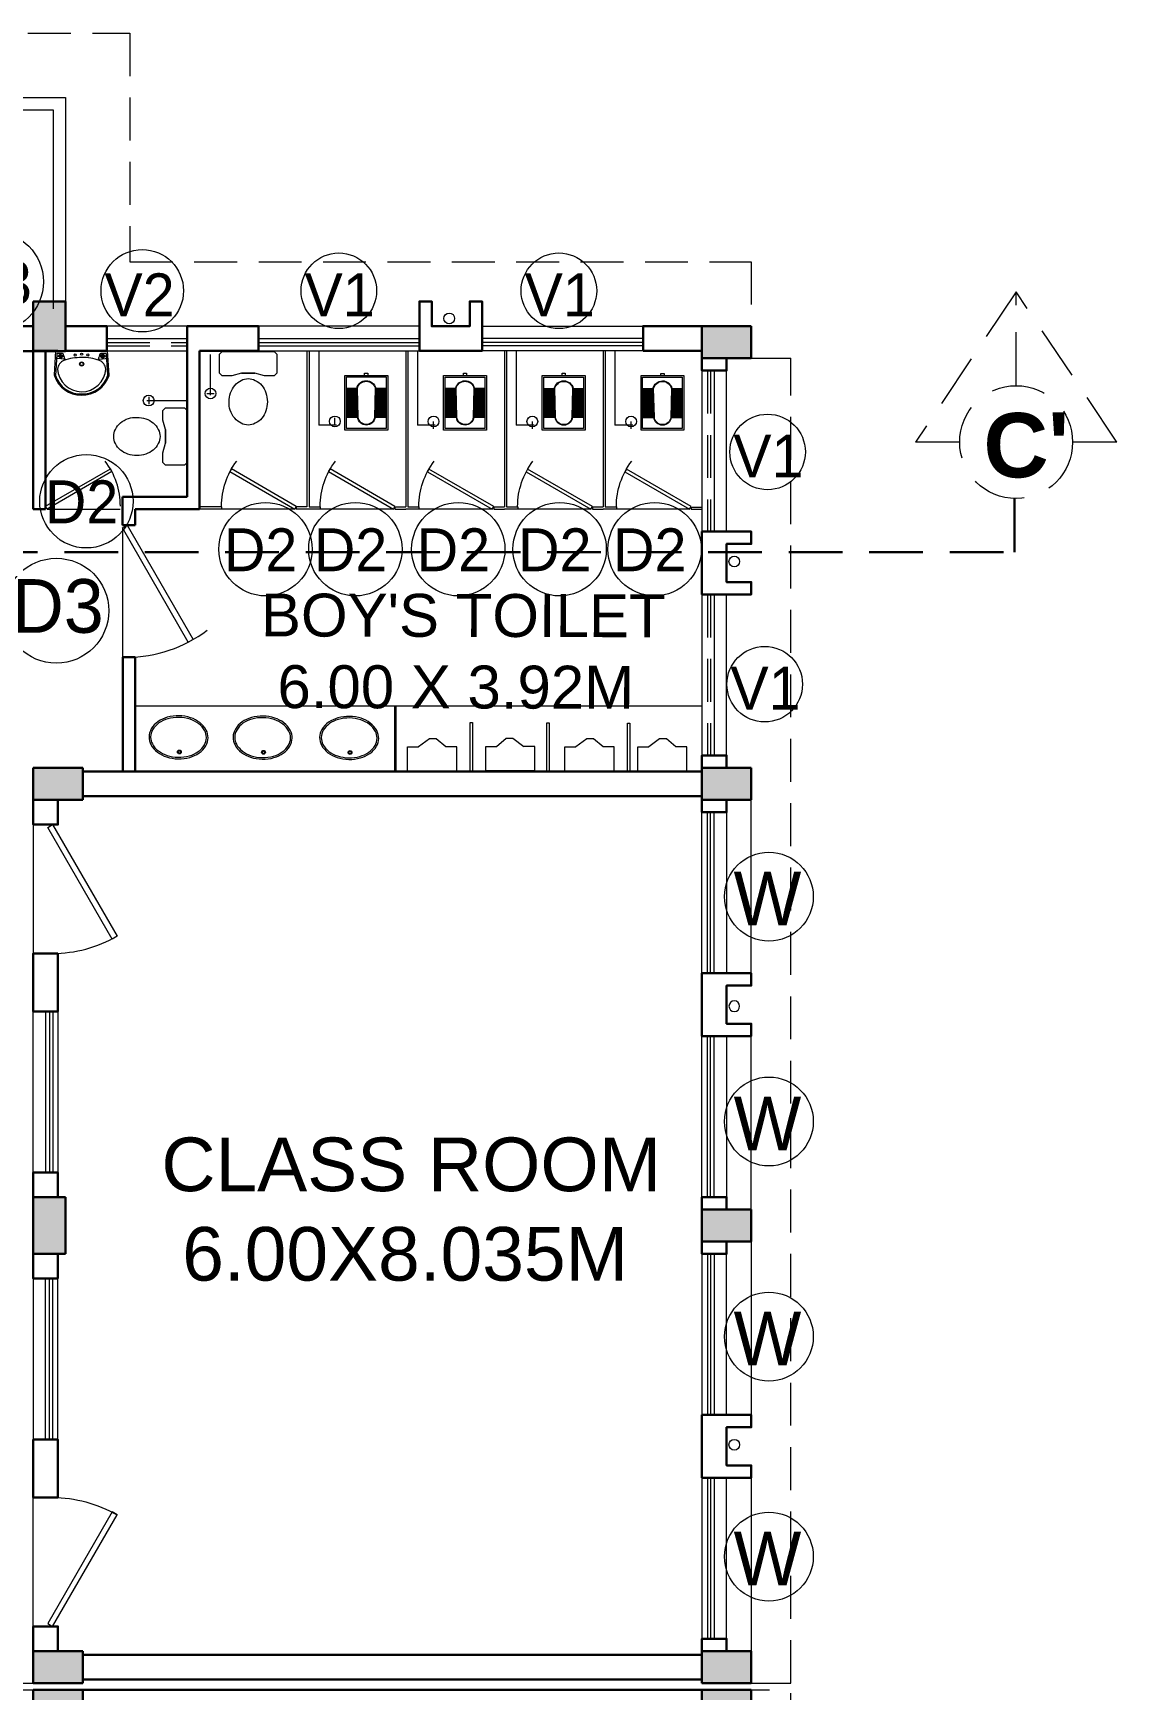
# Model space of a CAD drawing. Header units: millimetres. Extents: x 3614 to 12428, y -844 to 6844.
# Drawn here: x 5509.1 to 5519.19, y -675.29 to -659.86 of the extents above; entities that cross this region are included whole.
import ezdxf

# ---------------------------------------------------------------- set-up
doc = ezdxf.new("R2010")
doc.units = ezdxf.units.MM
doc.header["$LTSCALE"] = 40
doc.header["$MEASUREMENT"] = 0
doc.linetypes.add('DASHED', pattern=[0.75, 0.5, -0.25])
doc.linetypes.add('DASHED2', pattern=[0.375, 0.25, -0.125])
doc.layers.get('0').update_dxf_attribs({"linetype": 'CONTINUOUS', "lineweight": 20})
for name, color, linetype, lineweight in [('CLL LEV.', 15, 'CONTINUOUS', 18), ('Column', 252, 'CONTINUOUS', 30), ('Column Hatch', 253, 'CONTINUOUS', 13), ('CUBICAL TOILET', 160, 'CONTINUOUS', 15), ('Door', 54, 'CONTINUOUS', 18), ('EXPANSION JOINT', 248, 'CONTINUOUS', 20), ('Fixture', 44, 'CONTINUOUS', 15), ('Furniture', 13, 'CONTINUOUS', 15), ('Hidden', 30, 'DASHED', 18), ('Section', 72, 'DASHED2', 30), ('TEXT', 7, 'CONTINUOUS', 20), ('Ventilator', 6, 'DASHED', 18), ('Wall', 7, 'CONTINUOUS', 30), ('Window', 150, 'CONTINUOUS', 15), ('Window-Wall', 7, 'CONTINUOUS', 18)]:
    doc.layers.add(name, color=color, linetype=linetype, lineweight=lineweight)
doc.styles.add('DIM', font='arial.ttf')
doc.styles.add('STYLE9', font='GOTHIC.TTF')
doc.styles.add('Tabrej', font='GOTHIC.TTF')

# ---------------------------------------------------------------- blocks, each defined once
blk = doc.blocks.new('COLUMN 546')
at = {"layer": 'Column Hatch'}
h = blk.add_hatch(color=0, dxfattribs=at)
h.dxf.hatch_style = 1
h.paths.add_polyline_path([(0, 0), (0.3, 0), (0.3, 0.46), (0, 0.46)])
at = {"layer": 'Column'}
for p, q in [((0.3, 0.46), (0, 0.46)), ((0, 0.46), (0, 0)), ((0.3, 0), (0.3, 0.46)), ((0, 0), (0.3, 0))]:
    blk.add_line(p, q, dxfattribs=at)
blk = doc.blocks.new('WINDOW 1')
at = {"layer": 'CLL LEV.'}
for p, q in [((-0.115, -0.23), (-0.115, -0.46)), ((1.615, -0.23), (1.615, -0.46)), ((-0.115, -0.46), (1.615, -0.46))]:
    blk.add_line(p, q, dxfattribs=at)
at = {"layer": 'Window'}
for p, q in [((0, -0.051), (1.5, -0.051)), ((0, -0.081), (1.5, -0.081))]:
    blk.add_line(p, q, dxfattribs=at)
at = {"layer": 'Window-Wall'}
for p, q in [((0, 0), (1.5, 0)), ((0, -0.23), (0, 0)), ((1.5, 0), (1.5, -0.23)), ((0, -0.115), (1.5, -0.115)), ((1.5, -0.23), (0, -0.23))]:
    blk.add_line(p, q, dxfattribs=at)
blk = doc.blocks.new('SHAFT2')
at = {"layer": 'Fixture'}
blk.add_circle((0.302, 0.307), 0.05, dxfattribs=at)
at = {"layer": 'Wall'}
blk.add_lwpolyline([(0, 0.585), (0.46, 0.585), (0.46, 0.47), (0.23, 0.47), (0.23, 0.115), (0.46, 0.115), (0.46, 0), (0, 0), (0, 0.585)], dxfattribs=at)
blk = doc.blocks.new('VENT 2')
at = {"layer": 'Ventilator', "linetype": 'Continuous', "ltscale": 0.02}
for p, q in [((0, 0.182), (1.5, 0.182)), ((0, 0.152), (1.5, 0.152))]:
    blk.add_line(p, q, dxfattribs=at)
at = {"layer": 'Window-Wall'}
for p, q in [((0, 0.23), (1.5, 0.23)), ((0, 0), (0, 0.23)), ((1.5, 0.23), (1.5, 0)), ((0, 0.115), (1.5, 0.115)), ((1.5, 0), (0, 0))]:
    blk.add_line(p, q, dxfattribs=at)
blk = doc.blocks.new('*U18')
for p, q in [((0, 0), (0, -6)), ((40, 0), (40, -6))]:
    blk.add_line(p, q)
blk.add_lwpolyline([(0, 0), (34.64, 20), (35.52, 18.48), (0.87, -1.52)], close=True)
blk.add_arc((0, 0), 40, 0, 30)
blk = doc.blocks.new('DOOR1')
at = {"layer": 'Door'}
blk.add_line((0, 0), (1.2, 0), dxfattribs=at)
at = {"layer": 'Door', "xscale": 0.0300000000000013, "yscale": 0.0300000000000013, "zscale": 0.0300000000000013}
blk.add_blockref('*U18', (0, 0.18), dxfattribs=at)
blk = doc.blocks.new('COLM 530')
at = {"layer": 'Column Hatch'}
h = blk.add_hatch(color=0, dxfattribs=at)
h.dxf.hatch_style = 1
h.paths.add_polyline_path([(5443.518, -633.795), (5443.218, -633.795), (5443.218, -634.325), (5443.518, -634.325)])
at = {"layer": 'Column'}
for p, q in [((5443.518, -633.795), (5443.218, -633.795)), ((5443.218, -633.795), (5443.218, -634.325)), ((5443.518, -634.325), (5443.518, -633.795)), ((5443.218, -634.325), (5443.518, -634.325))]:
    blk.add_line(p, q, dxfattribs=at)
blk = doc.blocks.new('RSA CL6')
for p, q in [((5.51, 3.48), (5.51, 7.28)), ((5.91, 3.47), (5.91, 7.28)), ((6.3, 3.46), (6.3, 7.28)), ((6.69, 3.45), (6.69, 7.28)), ((7.09, 3.44), (7.09, 7.28)), ((7.48, 3.43), (7.48, 7.28)), ((7.87, 3.42), (7.87, 7.28)), ((8.27, 3.41), (8.27, 7.28)), ((8.66, 3.4), (8.66, 7.28)), ((9.06, 3.39), (9.06, 7.28)), ((9.45, 3.38), (9.45, 7.28)), ((9.84, 3.37), (9.84, 7.28)), ((10.24, 3.36), (10.24, 7.28)), ((10.63, 3.35), (10.63, 7.28)), ((11.02, 3.34), (11.02, 7.28)), ((11.42, 3.33), (11.42, 7.28)), ((11.81, 3.32), (11.81, 7.28)), ((12.2, 3.31), (12.2, 7.28)), ((12.6, 3.31), (12.6, 7.28)), ((12.99, 3.3), (12.99, 7.28)), ((13.39, 3.29), (13.39, 7.28)), ((13.78, 3.28), (13.78, 7.28)), ((14.17, 3.27), (14.17, 7.28)), ((14.57, 3.26), (14.57, 7.28)), ((14.96, 3.25), (14.96, 7.28)), ((15.35, 3.24), (15.35, 7.28)), ((15.75, 3.23), (15.75, 7.28)), ((16.14, 3.22), (16.14, 7.28)), ((16.14, 7.28), (16.14, 3.22)), ((5.51, -7.28), (5.51, -3.47)), ((5.91, -7.28), (5.91, -3.45)), ((6.3, -7.28), (6.3, -3.44)), ((6.69, -7.28), (6.69, -3.43)), ((7.09, -7.28), (7.09, -3.42)), ((7.48, -7.28), (7.48, -3.41)), ((7.87, -7.28), (7.87, -3.4)), ((8.27, -7.28), (8.27, -3.39)), ((8.66, -7.28), (8.66, -3.38)), ((9.06, -7.28), (9.06, -3.37)), ((9.45, -7.28), (9.45, -3.36)), ((9.84, -7.28), (9.84, -3.34)), ((10.24, -7.28), (10.24, -3.33)), ((10.63, -7.28), (10.63, -3.32)), ((11.02, -7.28), (11.02, -3.31)), ((11.42, -7.28), (11.42, -3.3)), ((11.81, -7.28), (11.81, -3.29)), ((12.2, -7.28), (12.2, -3.28)), ((12.6, -7.28), (12.6, -3.27)), ((12.99, -7.28), (12.99, -3.26)), ((13.39, -7.28), (13.39, -3.24)), ((13.78, -7.28), (13.78, -3.23)), ((14.17, -7.28), (14.17, -3.22)), ((14.57, -7.28), (14.57, -3.21)), ((14.96, -7.28), (14.96, -3.2)), ((15.35, -7.28), (15.35, -3.19)), ((15.75, -7.28), (15.75, -3.18)), ((16.14, -3.17), (16.14, -7.28)), ((16.14, -7.28), (16.14, -3.17))]:
    blk.add_line(p, q)
for points in [[(0.79, 7.87), (20.87, 7.87), (20.87, -7.87), (0.79, -7.87)], [(1.38, 7.28), (20.28, 7.28), (20.28, -7.28), (1.38, -7.28)]]:
    blk.add_lwpolyline(points, close=True)
blk.add_lwpolyline([(0.79, -0.59), (0, -0.59), (0, 0.59), (0.79, 0.59)])
for points in [[(5.51, 3.48), (16.14, 3.22, -0.899983), (16.14, -3.17), (5.54, -3.47, -0.799392)], [(5.53, 3.28), (16.13, 3.02, -0.897689), (16.12, -2.97), (5.56, -3.27, -0.793494), (5.53, 3.28)]]:
    blk.add_lwpolyline(points, format="xyb", close=True)
blk = doc.blocks.new('ENGLISH SHEET')
at = {"layer": 'Fixture'}
for p, q in [((4663.798, 251.204), (4663.773, 251.179)), ((4663.773, 251.179), (4663.773, 250.696)), ((4663.976, 251.204), (4663.798, 251.204)), ((4664.002, 251.179), (4663.976, 251.204)), ((4664.002, 251.09), (4664.002, 251.179)), ((4663.976, 251.001), (4664.002, 251.09)), ((4663.976, 250.874), (4663.976, 251.001)), ((4663.976, 251.001), (4663.976, 250.874)), ((4664.002, 250.785), (4663.976, 250.874)), ((4664.002, 250.696), (4664.002, 250.785)), ((4663.773, 250.696), (4663.798, 250.67)), ((4663.798, 250.67), (4663.976, 250.67)), ((4663.976, 250.67), (4664.002, 250.696))]:
    blk.add_line(p, q, dxfattribs=at)
blk.add_lwpolyline([(4664.459, 250.937, 0.117036), (4664.443, 251.003, 0.104338), (4664.396, 251.063, 0.09029), (4664.321, 251.105, 0.09898), (4664.243, 251.115, 0.08237), (4664.159, 251.101, 0.09029), (4664.09, 251.063, 0.104338), (4664.043, 251.003, 0.117036), (4664.027, 250.937, 0.117036), (4664.043, 250.871, 0.104338), (4664.09, 250.811, 0.09029), (4664.159, 250.773, 0.08237), (4664.243, 250.759, 0.08237), (4664.327, 250.773, 0.09029), (4664.396, 250.811, 0.104338), (4664.443, 250.871, 0.117036)], format="xyb", close=True, dxfattribs=at)
blk = doc.blocks.new('RSA BASIN 9')
for points in [[(-0.1, -16.2, 0.340881), (10.04, -9, 0.074195), (10.06, -8.89), (9.53, 0), (-9.54, 0), (-10.02, -8.77, 0.082611), (-9.96, -9.15, 0.330812), (-0.1, -16.2)], [(0, -15.03, 0.391482), (8.86, -6.67, 0.252869), (6.53, -3.51, 0.087242), (0.02, -2.46, 0.079484), (-6.53, -3.51, 0.2542), (-8.82, -6.67, 0.39026), (0, -15.03)], [(-8.57, -1.96, -0.907437), (-8.45, -1.81), (-7.52, -2.57, -0.907437), (-7.64, -2.72)], [(-8.2, -1.64, -0.907437), (-8.07, -1.49), (-7.14, -2.25, -0.907437), (-7.27, -2.4)], [(-7.82, -1.32, -0.907437), (-7.7, -1.17), (-6.77, -1.93, -0.907437), (-6.89, -2.08)], [(7.82, -1.32, 0.907437), (7.7, -1.17), (6.77, -1.93, 0.907437), (6.89, -2.08)], [(8.2, -1.64, 0.907437), (8.07, -1.49), (7.14, -2.25, 0.907437), (7.27, -2.4)], [(8.57, -1.96, 0.907437), (8.45, -1.81), (7.52, -2.57, 0.907437), (7.64, -2.72)]]:
    blk.add_lwpolyline(points, format="xyb", close=True)
for points in [[(-5.93, -3.31), (-6.16, -2.95, -0.183787), (-6.22, -2.68, 0.126662), (-6.25, -2.43), (-6.59, -1.44, 0.35453), (-7.05, -0.98), (-8.75, -0.98, 0.414214), (-9.14, -1.37), (-9.56, -9.09, 0.329849), (-0.07, -15.81, 0.338736), (9.65, -8.94, 0.075632), (9.66, -8.82), (9.14, -1.37, 0.414214), (8.75, -0.98), (7.05, -0.98, 0.35453), (6.59, -1.44), (6.25, -2.43, 0.126662), (6.22, -2.68, -0.183787), (6.16, -2.95), (5.93, -3.31)], [(-6.18, -3.39), (-6.24, -3.29, 0.220542), (-6.52, -3.11), (-8.75, -2.78, -0.361119), (-9.19, -2.35)], [(6.18, -3.39), (6.24, -3.29, -0.220542), (6.52, -3.11), (8.75, -2.78, 0.358803), (9.21, -2.33, 0.358803)]]:
    blk.add_lwpolyline(points, format="xyb")
for centre, radius in [((-2.35, -1.56), 0.399), ((0, -4.82), 0.771), ((0, -4.82), 0.602), ((0, -1.23), 0.399), ((2.28, -1.51), 0.399)]:
    blk.add_circle(centre, radius)
blk = doc.blocks.new('RSA BASIN 2')
for points in [[(10.67, -8.12, 0.12976), (9.97, -5.22, 0.106426), (7.61, -2.47, 0.084431), (4.27, -0.72, 0.073534), (0, 0, 0.073534), (-4.29, -0.55, 0.084431), (-7.7, -2.16, 0.106426), (-10.17, -4.82, 0.12976), (-10.98, -7.69, 0.12976), (-10.28, -10.59, 0.106426), (-7.92, -13.34, 0.084431), (-4.58, -15.09, 0.073534), (-0.31, -15.81, 0.073534), (3.98, -15.26, 0.084431), (7.39, -13.64, 0.106426), (9.85, -10.99, 0.12976)], [(10.08, -7.9, 0.119977), (9.45, -5.5, 0.106426), (7.25, -2.94, 0.084431), (4.08, -1.28, 0.073534), (-0.01, -0.59, 0.073534), (-4.13, -1.12, 0.084431), (-7.36, -2.65, 0.106426), (-9.66, -5.12, 0.12976), (-10.39, -7.7, 0.009633), (-10.39, -7.9, 0.119977), (-9.76, -10.31, 0.106426), (-7.57, -12.87, 0.084431), (-4.4, -14.53, 0.073534), (-0.3, -15.22, 0.073534), (3.82, -14.69, 0.084431), (7.05, -13.16, 0.106426), (9.35, -10.69, 0.12976), (10.08, -8.11, 0.009633)]]:
    blk.add_lwpolyline(points, format="xyb", close=True)
for radius in [0.7, 0.479]:
    blk.add_circle((-0.47, -2.53), radius)
blk = doc.blocks.new('Urinal 1')
for p, q in [((0, 9), (9, 9)), ((0, 9), (0, -9)), ((9, 9), (9, 5)), ((12, 1), (9, 5)), ((12, -1.5), (12, 1)), ((9, -5), (12, -1.5)), ((9, -9), (9, -5)), ((0, -9), (9, -9))]:
    blk.add_line(p, q)
blk = doc.blocks.new('Door - Left Hung 36 in.')
at = {"layer": 'Door'}
blk.add_line((0.75, -1.3), (35.93, -1.3), dxfattribs=at)
blk.add_lwpolyline([(0.75, -1.3), (0, 0), (31.18, 18), (31.93, 16.7)], close=True, dxfattribs=at)
blk.add_arc((0, 0), 36, 0, 37.3101, dxfattribs=at)
blk = doc.blocks.new('projdc')
at = {"layer": 'Hidden', "ltscale": 0.02}
for p, q in [((5548.932, -297.827), (5549.302, -297.827)), ((5549.302, -310.172), (5549.302, -297.827)), ((5548.702, -310.234), (5549.302, -310.234)), ((5549.302, -318.466), (5549.302, -310.234))]:
    blk.add_line(p, q, dxfattribs=at)
at = {"layer": 'Hidden', "ltscale": 0.05}
blk.add_line((5548.702, -310.172), (5549.302, -310.172), dxfattribs=at)
blk = doc.blocks.new('d2')
at = {"layer": 'TEXT', "color": 3, "ltscale": 0.2}
blk.add_circle((5437.77, -664.817), 0.435, dxfattribs=at)
at = {"layer": 'TEXT', "color": 3, "style": 'STYLE9'}
blk.add_text('D2', height=0.4, dxfattribs=at).set_placement((5437.383, -665.022))
blk = doc.blocks.new('W')
at = {"layer": 'TEXT', "color": 3}
blk.add_circle((2080.863, -1087.688), 0.414, dxfattribs=at)
at = {"layer": 'TEXT', "color": 3, "style": 'STYLE9'}
blk.add_text('W', height=0.5, dxfattribs=at).set_placement((2080.534, -1087.956))
blk = doc.blocks.new('BACK WIN')
at = {"layer": 'TEXT', "color": 3, "ltscale": 0.2}
blk.add_circle((5446.434, -662.172), 0.467, dxfattribs=at)
at = {"layer": 'TEXT', "color": 3, "style": 'STYLE9'}
blk.add_text('W3', height=0.4, dxfattribs=at).set_placement((5445.99, -662.382))
blk = doc.blocks.new('VENT TOILET')
at = {"layer": 'TEXT', "color": 3, "ltscale": 0.2}
blk.add_circle((5438.623, -662.256), 0.352, dxfattribs=at)
at = {"layer": 'TEXT', "color": 3, "style": 'STYLE9'}
blk.add_text('V1', height=0.4, dxfattribs=at).set_placement((5438.303, -662.494))
blk = doc.blocks.new('STAAFF VENT')
at = {"layer": 'TEXT', "color": 3, "ltscale": 0.2}
blk.add_circle((5442.495, -662.256), 0.384, dxfattribs=at)
at = {"layer": 'TEXT', "color": 3, "style": 'STYLE9'}
blk.add_text('V2', height=0.4, dxfattribs=at).set_placement((5442.142, -662.494))
blk = doc.blocks.new('BDHVBFH')
at = {"layer": 'Section', "color": 7, "linetype": 'ByBlock', "lineweight": 20, "ltscale": 0.05}
for p, q in [((5432.399, -574.787), (5431.461, -576.186)), ((5432.399, -575.66), (5432.399, -574.787)), ((5433.338, -576.186), (5432.399, -574.787)), ((5431.873, -576.186), (5431.461, -576.186)), ((5433.338, -576.186), (5432.925, -576.186))]:
    blk.add_line(p, q, dxfattribs=at)
blk.add_circle((5432.399, -576.186), 0.526, dxfattribs=at)
blk = doc.blocks.new('SEC CC')
at = {"layer": 'Section', "ltscale": 0.05}
for p, q in [((5650.526, -526.426), (5650.526, -525.926)), ((5675.879, -526.426), (5675.879, -525.926)), ((5650.526, -526.426), (5675.879, -526.426))]:
    blk.add_line(p, q, dxfattribs=at)
at = {"layer": 'Section'}
for p in [(218.124, 50.786), (243.496, 50.786)]:
    blk.add_blockref('BDHVBFH', p, dxfattribs=at)
at = {"layer": 'Section', "char_height": 0.6, "attachment_point": 1, "rotation": 1.0017, "style": 'Tabrej'}
for s, insert in [('{\\fArial|b1|i0|c0|p34;C}', (5650.265, -525.077)), ("{\\fArial|b1|i0|c0|p34;C'}", (5675.585, -525.134))]:
    blk.add_mtext_dynamic_manual_height_columns(s, width=20.54056, gutter_width=5, heights=[0], dxfattribs=dict(at, insert=insert))

msp = doc.modelspace()

# ---------------------------------------------------------------- linework, layer by layer
at = {"layer": 'CLL LEV.'}
for p, q in [((5515.5577, -662.8855), (5515.7877, -662.8855)), ((5515.5577, -664.6155), (5515.7877, -664.6155)), ((5515.5577, -664.9705), (5515.7877, -664.9705))]:
    msp.add_line(p, q, dxfattribs=at)
at = {"layer": 'CUBICAL TOILET', "ltscale": 0.01}
for p, q in [((5511.6477, -662.8142), (5511.6477, -664.2695)), ((5511.6677, -662.8142), (5511.6677, -664.2695)), ((5512.5677, -662.8146), (5512.5677, -664.2699)), ((5512.5877, -662.8146), (5512.5877, -664.2699)), ((5513.4877, -662.815), (5513.4877, -664.2703)), ((5513.5077, -662.815), (5513.5077, -664.2703)), ((5514.4077, -662.8155), (5514.4077, -664.2708)), ((5514.4277, -662.8155), (5514.4277, -664.2708)), ((5510.8523, -664.2699), (5510.6475, -664.2699)), ((5510.8523, -664.2899), (5510.6475, -664.2899)), ((5510.8523, -664.2699), (5510.8523, -664.2899)), ((5511.6477, -664.2695), (5511.5477, -664.2695)), ((5511.5477, -664.2695), (5511.5477, -664.2895)), ((5511.7713, -664.2895), (5511.5477, -664.2895)), ((5511.6677, -664.2695), (5511.7713, -664.2695)), ((5511.7713, -664.2695), (5511.7713, -664.2895)), ((5512.4677, -664.2699), (5512.5677, -664.2699)), ((5512.4677, -664.2699), (5512.4677, -664.2899)), ((5512.4677, -664.2899), (5512.5677, -664.2899)), ((5512.6913, -664.2899), (5512.5677, -664.2899)), ((5512.5877, -664.2699), (5512.6913, -664.2699)), ((5512.6913, -664.2699), (5512.6913, -664.2899)), ((5513.3877, -664.2703), (5513.4877, -664.2703)), ((5513.3877, -664.2703), (5513.3877, -664.2903)), ((5513.3877, -664.2903), (5513.4877, -664.2903)), ((5513.6113, -664.2903), (5513.4877, -664.2903)), ((5513.5077, -664.2703), (5513.6113, -664.2703)), ((5513.6113, -664.2703), (5513.6113, -664.2903)), ((5514.3077, -664.2708), (5514.4077, -664.2708)), ((5514.3077, -664.2708), (5514.3077, -664.2908)), ((5514.3077, -664.2908), (5514.4077, -664.2908)), ((5514.5313, -664.2908), (5514.4077, -664.2908)), ((5514.4277, -664.2708), (5514.5313, -664.2708)), ((5514.5313, -664.2708), (5514.5313, -664.2908)), ((5515.2277, -664.2712), (5515.3277, -664.2712)), ((5515.2277, -664.2712), (5515.2277, -664.2912)), ((5515.2277, -664.2912), (5515.3277, -664.2912))]:
    msp.add_line(p, q, dxfattribs=at)
at = {"layer": 'CUBICAL TOILET', "ltscale": 0.05}
msp.add_lwpolyline([(5512.4651, -666.126), (5512.4755, -666.126), (5512.4755, -666.7355), (5512.4651, -666.7355)], close=True, dxfattribs=at)
at = {"layer": 'EXPANSION JOINT', "linetype": 'ByBlock', "ltscale": 0.05}
for p, q in [((5505.7477, -675.2305), (5509.0977, -675.2305)), ((5505.7477, -675.2925), (5509.0977, -675.2925))]:
    msp.add_line(p, q, dxfattribs=at)
at = {"layer": 'Fixture', "ltscale": 0.05}
msp.add_line((5515.3277, -666.1265), (5510.0476, -666.1256), dxfattribs=at)
for points in [[(5513.1671, -666.2784), (5513.1906, -666.2784), (5513.1906, -666.7355), (5513.1671, -666.7355)], [(5513.8821, -666.2809), (5513.9056, -666.2809), (5513.9056, -666.738), (5513.8821, -666.738)], [(5514.6335, -666.2857), (5514.657, -666.2857), (5514.657, -666.7428), (5514.6335, -666.7428)]]:
    msp.add_lwpolyline(points, close=True, dxfattribs=at)
at = {"layer": 'Furniture', "ltscale": 0.05}
for p, q in [((5510.7486, -663.229), (5510.7486, -662.8505)), ((5511.7577, -662.8155), (5511.7578, -663.5082)), ((5512.6777, -662.8159), (5512.6778, -663.5086)), ((5513.5977, -662.8163), (5513.5978, -663.5091)), ((5514.5177, -662.8168), (5514.5178, -663.5095)), ((5510.1569, -663.2795), (5510.5354, -663.2795)), ((5510.1727, -663.2454), (5510.1727, -663.3137)), ((5510.7145, -663.2132), (5510.7828, -663.2132)), ((5511.9078, -663.5074), (5511.9078, -663.439)), ((5512.8278, -663.5415), (5512.8278, -663.4732)), ((5513.7478, -663.5419), (5513.7478, -663.4736)), ((5514.6678, -663.5424), (5514.6678, -663.474)), ((5511.9236, -663.5082), (5511.7578, -663.5082)), ((5512.8436, -663.5086), (5512.6778, -663.5086)), ((5513.7636, -663.5091), (5513.5978, -663.5091)), ((5514.6836, -663.5095), (5514.5178, -663.5095))]:
    msp.add_line(p, q, dxfattribs=at)
for centre in [(5510.7486, -663.2132), (5510.1727, -663.2795), (5511.9078, -663.4732), (5512.8278, -663.4736), (5513.7478, -663.4741), (5514.6678, -663.4745)]:
    msp.add_circle(centre, 0.05, dxfattribs=at)
at = {"layer": 'Hidden', "ltscale": 0.02}
for p, q in [((5504.8478, -659.8555), (5509.9977, -659.8555)), ((5509.9977, -659.8555), (5509.9977, -661.9855)), ((5509.9977, -661.9855), (5515.7877, -661.9855)), ((5515.7877, -661.9855), (5515.7877, -662.5855))]:
    msp.add_line(p, q, dxfattribs=at)
at = {"layer": 'TEXT', "color": 3, "ltscale": 0.2}
msp.add_circle((5509.3123, -665.2372), 0.4884, dxfattribs=at)
at = {"layer": 'Ventilator', "ltscale": 0.02}
for p, q in [((5509.7827, -662.7377), (5510.5327, -662.7377)), ((5509.7827, -662.7677), (5510.5327, -662.7677)), ((5515.3787, -663.0005), (5515.3787, -664.5005)), ((5515.4087, -663.0005), (5515.4087, -664.5005)), ((5515.3787, -665.0855), (5515.3787, -666.5855)), ((5515.4087, -665.0855), (5515.4087, -666.5855))]:
    msp.add_line(p, q, dxfattribs=at)
at = {"layer": 'Wall', "lineweight": 20, "ltscale": 0.05}
for p, q in [((5505.4477, -660.4555), (5509.3977, -660.4555)), ((5509.3977, -660.4555), (5509.3977, -662.4255)), ((5505.5627, -660.5705), (5509.2827, -660.5705)), ((5509.2827, -660.5705), (5509.2827, -662.4255))]:
    msp.add_line(p, q, dxfattribs=at)
at = {"layer": 'Wall', "ltscale": 0.05}
for p, q in [((5509.0977, -662.8155), (5509.0975, -664.2898)), ((5509.2127, -662.8155), (5509.2125, -664.2898)), ((5510.5325, -664.1749), (5510.5327, -662.8154)), ((5510.6475, -664.2899), (5510.6477, -662.8155)), ((5509.9274, -664.4406), (5509.9275, -664.1764)), ((5509.9275, -664.1748), (5510.5325, -664.1749)), ((5509.2125, -664.2898), (5509.0975, -664.2898)), ((5510.0479, -664.2898), (5510.6475, -664.2899)), ((5510.0479, -664.4406), (5510.0479, -664.2898)), ((5509.9274, -664.4406), (5510.0479, -664.4406)), ((5509.9325, -666.7355), (5509.9327, -665.67)), ((5509.9327, -665.67), (5510.0477, -665.67)), ((5510.0475, -666.7355), (5510.0477, -665.67))]:
    msp.add_line(p, q, dxfattribs=at)
at = {"layer": 'Wall'}
for p, q in [((5509.3277, -662.8155), (5509.0977, -662.8155)), ((5515.3277, -666.7355), (5509.5577, -666.7355)), ((5515.3277, -666.9655), (5509.5577, -666.9655)), ((5509.5577, -674.9655), (5515.3277, -674.9655)), ((5509.5577, -675.1955), (5515.3277, -675.1955)), ((5509.5577, -675.2925), (5515.3277, -675.2925))]:
    msp.add_line(p, q, dxfattribs=at)
at = {"layer": 'Wall', "ltscale": 0.05}
for points in [[(5509.0977, -662.5855), (5508.9477, -662.5855), (5508.9477, -662.8175), (5509.0977, -662.8175)], [(5509.7827, -662.5857), (5509.3977, -662.5857), (5509.3977, -662.8157), (5509.7827, -662.8156)], [(5514.7802, -662.8159), (5515.3277, -662.8158), (5515.3277, -662.5855), (5514.7802, -662.5855)]]:
    msp.add_lwpolyline(points, close=True, dxfattribs=at)
msp.add_lwpolyline([(5510.5325, -664.1751), (5510.5327, -662.5857), (5511.1952, -662.5856), (5511.1952, -662.816), (5510.6477, -662.816), (5510.6477, -662.8157)], dxfattribs=at)
at = {"layer": 'Wall'}
for points in [[(5515.5577, -662.8855), (5515.5577, -663.0005), (5515.3277, -663.0005), (5515.3277, -662.8855), (5515.5577, -662.8855)], [(5515.5577, -663.0005), (5515.5577, -662.8855), (5515.3277, -662.8855), (5515.3277, -663.0005), (5515.5577, -663.0005)], [(5515.5577, -666.7005), (5515.5577, -666.5855), (5515.3277, -666.5855), (5515.3277, -666.7005), (5515.5577, -666.7005)], [(5509.3277, -667.0005), (5509.0977, -667.0005), (5509.0977, -667.2305), (5509.3277, -667.2305), (5509.3277, -667.0005)], [(5515.5577, -667.0005), (5515.5577, -667.1155), (5515.3277, -667.1155), (5515.3277, -667.0005), (5515.5577, -667.0005)], [(5509.3277, -668.4305), (5509.0977, -668.4305), (5509.0977, -668.9705), (5509.3277, -668.9705), (5509.3277, -668.4305)], [(5509.3277, -670.4705), (5509.0977, -670.4705), (5509.0977, -670.7005), (5509.3277, -670.7005), (5509.3277, -670.4705)], [(5515.5577, -670.8155), (5515.5577, -670.7005), (5515.3277, -670.7005), (5515.3277, -670.8155), (5515.5577, -670.8155)], [(5515.5577, -670.7005), (5515.5577, -670.8155), (5515.3277, -670.8155), (5515.3277, -670.7005), (5515.5577, -670.7005)], [(5515.5577, -671.1155), (5515.5577, -671.2305), (5515.3277, -671.2305), (5515.3277, -671.1155), (5515.5577, -671.1155)], [(5515.5577, -671.2305), (5515.5577, -671.1155), (5515.3277, -671.1155), (5515.3277, -671.2305), (5515.5577, -671.2305)], [(5509.3277, -671.4605), (5509.0977, -671.4605), (5509.0977, -671.2305), (5509.3277, -671.2305), (5509.3277, -671.4605)], [(5509.3277, -673.5005), (5509.0977, -673.5005), (5509.0977, -672.9605), (5509.3277, -672.9605), (5509.3277, -673.5005)], [(5509.3277, -674.9305), (5509.0977, -674.9305), (5509.0977, -674.7005), (5509.3277, -674.7005), (5509.3277, -674.9305)], [(5515.5577, -674.9305), (5515.5577, -674.8155), (5515.3277, -674.8155), (5515.3277, -674.9305), (5515.5577, -674.9305)]]:
    msp.add_lwpolyline(points, dxfattribs=at)
at = {"layer": 'Window-Wall'}
for p, q in [((5510.5327, -662.5857), (5509.7827, -662.5857)), ((5509.7827, -662.5857), (5509.7827, -662.8157)), ((5509.7827, -662.7007), (5510.5327, -662.7007)), ((5509.7827, -662.8157), (5510.5327, -662.8157)), ((5515.3277, -663.0005), (5515.3277, -664.5005)), ((5515.5577, -663.0005), (5515.3277, -663.0005)), ((5515.4427, -663.0005), (5515.4427, -664.5005)), ((5515.5577, -664.5005), (5515.5577, -663.0005)), ((5515.3277, -664.5005), (5515.5577, -664.5005)), ((5515.3277, -665.0855), (5515.3277, -666.5855)), ((5515.5577, -665.0855), (5515.3277, -665.0855)), ((5515.4427, -665.0855), (5515.4427, -666.5855)), ((5515.5577, -666.5855), (5515.5577, -665.0855)), ((5515.3277, -666.5855), (5515.5577, -666.5855))]:
    msp.add_line(p, q, dxfattribs=at)

# ---------------------------------------------------------------- block references
at = {"color": 7, "extrusion": (0, 0, -1), "xscale": -1, "zscale": -1}
msp.add_blockref('COLUMN 546', (-5509.0977, -662.8175), dxfattribs=at)
at = {"linetype": 'ByBlock', "extrusion": (0, 0, -1), "xscale": -1, "zscale": -1, "rotation": 269.9977213698144}
msp.add_blockref('SHAFT2', (-5513.2802, -662.8159), dxfattribs=at)
at = {"color": 7, "extrusion": (0, 0, -1), "xscale": -1, "zscale": -1, "rotation": 90}
msp.add_blockref('COLUMN 546', (-5515.3277, -662.5855), dxfattribs=at)
at = {"linetype": 'ByBlock'}
for p in [(5515.3277, -665.0855), (5515.3277, -673.3155)]:
    msp.add_blockref('SHAFT2', p, dxfattribs=at)
at = {"color": 7, "extrusion": (0, 0, -1), "zscale": -1, "rotation": 90.00000000000001}
for p in [(-5509.0977, -667.0005), (-5515.3277, -667.0005), (-5515.3277, -671.1155), (-5509.0977, -675.2305), (-5515.3277, -675.2305), (-5509.0977, -675.5925), (-5515.3277, -675.5925)]:
    msp.add_blockref('COLUMN 546', p, dxfattribs=at)
at = {"linetype": 'ByBlock', "extrusion": (0, 0, -1), "zscale": -1, "rotation": 180}
msp.add_blockref('SHAFT2', (-5515.3277, -668.6155), dxfattribs=at)
msp.add_blockref('COLM 530', (65.8799, -36.9056))
at = {"layer": 'CLL LEV.', "rotation": 90}
for p in [(5515.3277, -668.6155), (5515.3277, -670.7005)]:
    msp.add_blockref('WINDOW 1', p, dxfattribs=at)
at = {"layer": 'CLL LEV.', "extrusion": (0, 0, -1), "zscale": -1, "rotation": 270}
for p in [(-5515.3277, -671.2305), (-5515.3277, -673.3155)]:
    msp.add_blockref('WINDOW 1', p, dxfattribs=at)
at = {"layer": 'Door', "extrusion": (0, 0, -1), "yscale": 0.0193527874282769, "zscale": -0.0193527874282769}
for p, xscale in [((-5509.2125, -664.2646), -0.0193527874282769), ((-5511.5477, -664.2647), 0.0193527874282769), ((-5512.4677, -664.2647), 0.0193527874282769), ((-5513.3877, -664.2652), 0.0193527874282769), ((-5514.3077, -664.2656), 0.0193527874282769), ((-5515.2277, -664.266), 0.0193527874282769)]:
    msp.add_blockref('Door - Left Hung 36 in.', p, dxfattribs=dict(at, xscale=xscale))
at = {"layer": 'Door', "xscale": 0.034154464692852, "yscale": 0.034154464692852, "zscale": 0.034154464692852, "rotation": 270}
msp.add_blockref('Door - Left Hung 36 in.', (5509.9718, -664.4406), dxfattribs=at)
at = {"layer": 'Fixture', "ltscale": 10000, "extrusion": (0, 0, -1), "xscale": -0.0254326166754069, "yscale": 0.0254326166754069, "zscale": -0.0254326166754069, "rotation": 0.009270144841835304}
msp.add_blockref('RSA BASIN 9', (-5509.5479, -662.8155), dxfattribs=at)
at = {"layer": 'Fixture', "xscale": -1, "rotation": 90}
msp.add_blockref('ENGLISH SHEET', (5762.0375, 4000.9521), dxfattribs=at)
at = {"layer": 'Fixture', "extrusion": (0, 0, -1)}
for name, p, xscale, yscale, zscale, rotation in [('RSA CL6', (-5512.2003, -663.0244), -0.0253999999957461, 0.0253999999957461, -0.0253999999957461, 90), ('RSA CL6', (-5513.1203, -663.0248), -0.0253999999957461, 0.0253999999957461, -0.0253999999957461, 90), ('RSA CL6', (-5514.0403, -663.0253), -0.0253999999957461, 0.0253999999957461, -0.0253999999957461, 90), ('RSA CL6', (-5514.9603, -663.0257), -0.0253999999957461, 0.0253999999957461, -0.0253999999957461, 90), ('Urinal 1', (-5513.5419, -666.7297), 0.0253999999948973, 0.0253999999948973, -0.0253999999948973, 90.00000000000001)]:
    msp.add_blockref(name, p, dxfattribs=dict(at, xscale=xscale, yscale=yscale, zscale=zscale, rotation=rotation))
at = {"layer": 'Fixture', "xscale": -1}
msp.add_blockref('ENGLISH SHEET', (10174.3056, -914.5509), dxfattribs=at)
at = {"layer": 'Fixture'}
for name, p, xscale, yscale, zscale, rotation in [('RSA BASIN 2', (5510.4472, -666.6177), 0.025399999995667, 0.025399999995667, 0.025399999995667, 180), ('RSA BASIN 2', (5511.2306, -666.6204), 0.025399999995667, 0.025399999995667, 0.025399999995667, 180), ('RSA BASIN 2', (5512.037, -666.6232), 0.025399999995667, 0.025399999995667, 0.025399999995667, 180), ('Urinal 1', (5512.8142, -666.7355), 0.0253999999948973, 0.0253999999948973, 0.0253999999948973, 90.00000000000001), ('Urinal 1', (5514.2806, -666.7345), 0.0253999999948973, 0.0253999999948973, 0.0253999999948973, 90.00000000000001), ('Urinal 1', (5514.9592, -666.7345), 0.0253999999948973, 0.0253999999948973, 0.0253999999948973, 90.00000000000001)]:
    msp.add_blockref(name, p, dxfattribs=dict(at, xscale=xscale, yscale=yscale, zscale=zscale, rotation=rotation))
at = {"layer": 'Hidden'}
msp.add_blockref('projdc', (-33.1441, -365.0584), dxfattribs=at)
at = {"layer": 'Section'}
msp.add_blockref('SEC CC', (-157.639, -138.2665), dxfattribs=at)
at = {"layer": 'TEXT'}
for name, p in [('BACK WIN', (62.2918, 0)), ('STAAFF VENT', (67.6184, 0)), ('VENT TOILET', (73.3218, 0)), ('VENT TOILET', (75.3723, 0)), ('VENT TOILET', (77.3169, -1.5017)), ('d2', (71.8225, 0.5993)), ('d2', (73.491, 0.1525)), ('d2', (74.3289, 0.1525)), ('d2', (75.2876, 0.1525)), ('d2', (76.2323, 0.1525)), ('d2', (77.1172, 0.1525)), ('VENT TOILET', (77.2901, -3.666)), ('W', (3435.0891, 419.7866)), ('W', (3435.0891, 417.6916)), ('W', (3435.0891, 415.6873)), ('W', (3435.0891, 413.6374))]:
    msp.add_blockref(name, p, dxfattribs=at)
at = {"layer": 'Wall', "extrusion": (0, 0, -1), "zscale": -1}
for name, p, rotation in [('VENT 2', (-5511.1952, -662.586), 179.9977213698145), ('VENT 2', (-5509.0977, -672.9605), 90), ('DOOR1', (-5509.0977, -674.7005), 90)]:
    msp.add_blockref(name, p, dxfattribs=dict(at, rotation=rotation))
at = {"layer": 'Wall', "extrusion": (0, 0, -1), "xscale": -1, "zscale": -1, "rotation": 179.9977213698144}
msp.add_blockref('VENT 2', (-5514.7802, -662.5859), dxfattribs=at)
at = {"layer": 'Wall', "rotation": 270}
for name, p in [('DOOR1', (5509.0977, -667.2305)), ('VENT 2', (5509.0977, -668.9705))]:
    msp.add_blockref(name, p, dxfattribs=at)

# ---------------------------------------------------------------- texts
at = {"layer": 'TEXT', "color": 3, "style": 'STYLE9'}
msp.add_text('D3', height=0.5, dxfattribs=at).set_placement((5508.8991, -665.4429))
at = {"layer": 'TEXT', "insert": (5511.2194, -665.077), "char_height": 0.4, "width": 4.832064, "attachment_point": 1, "rotation": 359.87953, "style": 'DIM'}
msp.add_mtext("{\\fArial|b0|i0|c0|p34;BOY'S TOILET\\P 6.00 X 3.92M}", dxfattribs=at)
at = {"layer": 'TEXT', "insert": (5510.2911, -670.1459), "char_height": 0.5, "attachment_point": 1, "style": 'DIM'}
msp.add_mtext_dynamic_manual_height_columns('{\\fArial|b0|i0|c0|p34;CLASS ROOM\\P 6.00X8.035M}', width=19.989683, gutter_width=5, heights=[0], dxfattribs=at)

doc.saveas('drawing.dxf')
